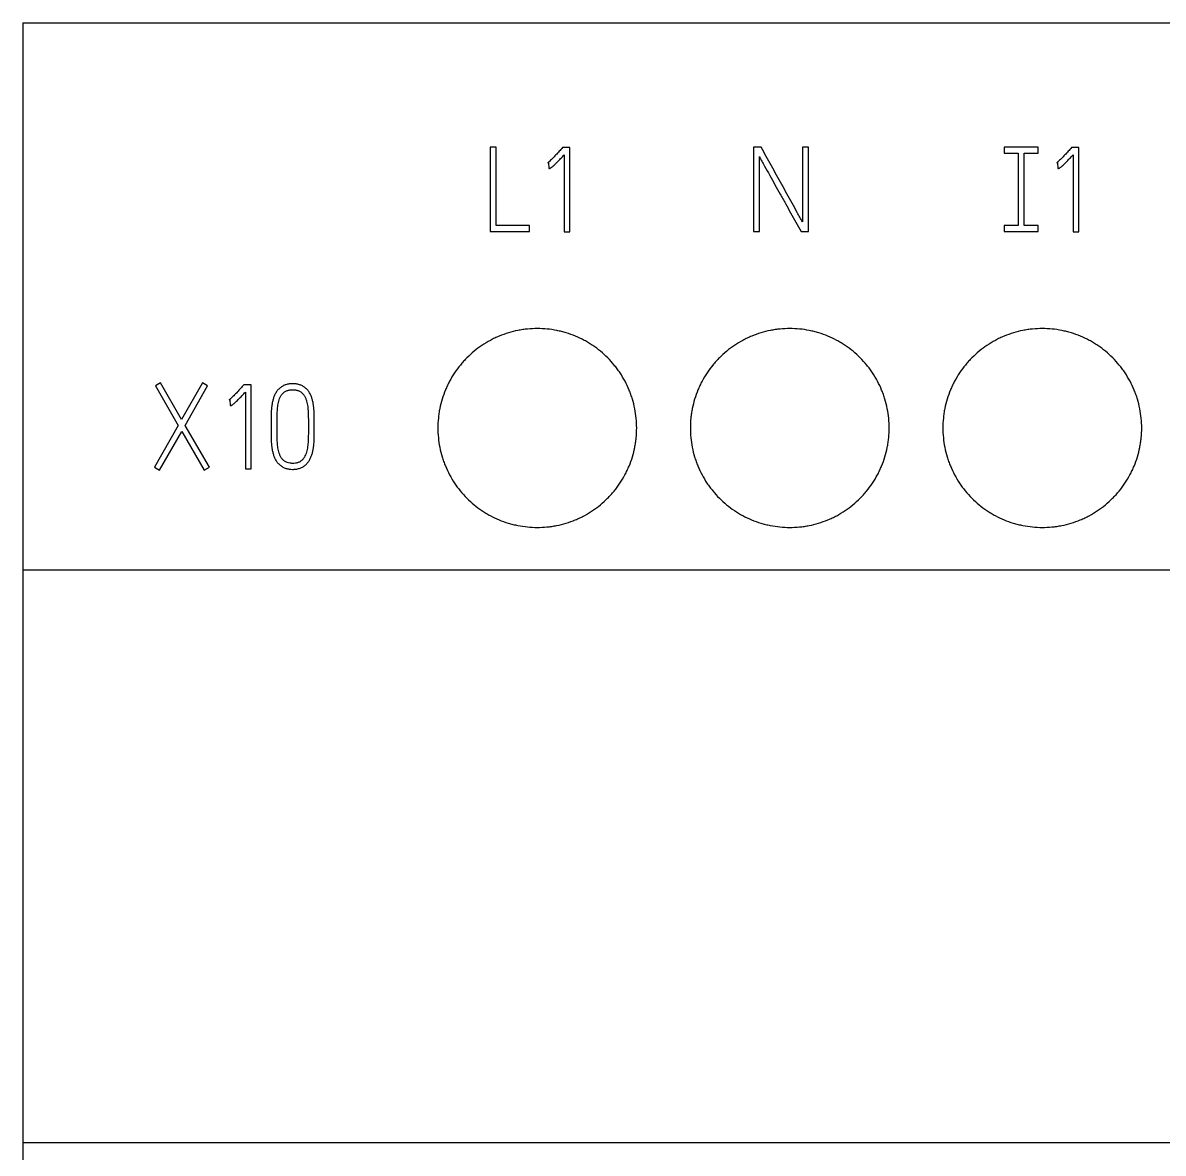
# Model space of a CAD drawing. Extents: x 0 to 420, y 0 to 297.
# Drawn here: x 89.33 to 112.27, y 211.91 to 234.65 of the extents above; entities that cross this region are included whole.
import ezdxf

# ---------------------------------------------------------------- set-up
doc = ezdxf.new("R2010")
doc.units = 0
doc.header["$LTSCALE"] = 23.1
doc.layers.add('10000_FRONT', color=7, linetype='CONTINUOUS')
doc.layers.add('10500_FRONT_LABELING', color=7, linetype='CONTINUOUS')

msp = doc.modelspace()

# ---------------------------------------------------------------- linework, layer by layer
at = {"layer": '10000_FRONT', "color": 7, "linetype": 'CONTINUOUS'}
for p, q in [((89.33, 234.648), (89.33, 144.648)), ((89.33, 234.648), (160.83, 234.648)), ((89.33, 223.648), (160.83, 223.648)), ((89.33, 212.128), (160.83, 212.128))]:
    msp.add_line(p, q, dxfattribs=at)
for points, knots in [([(101.68, 226.498), (101.68, 226.564), (101.676, 226.629), (101.664, 226.759), (101.654, 226.823), (101.629, 226.95), (101.613, 227.013), (101.585, 227.107), (101.575, 227.139), (101.553, 227.201), (101.541, 227.231), (101.503, 227.322), (101.448, 227.44), (101.381, 227.551), (101.327, 227.633), (101.308, 227.659), (101.269, 227.712), (101.249, 227.738), (101.186, 227.815), (101.143, 227.863), (101.004, 228.002), (100.904, 228.085), (100.781, 228.167), (100.767, 228.176), (100.739, 228.194), (100.725, 228.203), (100.683, 228.228), (100.654, 228.245), (100.568, 228.291), (100.509, 228.319), (100.388, 228.369), (100.327, 228.392), (100.233, 228.42), (100.201, 228.429), (100.137, 228.445), (100.105, 228.453), (100.007, 228.472), (99.878, 228.491), (99.747, 228.498), (99.616, 228.498), (99.551, 228.495), (99.452, 228.485), (99.419, 228.481), (99.354, 228.472), (99.192, 228.443), (99.036, 228.396), (98.884, 228.333), (98.854, 228.32), (98.809, 228.299), (98.794, 228.291), (98.765, 228.276), (98.692, 228.238), (98.621, 228.196), (98.459, 228.087), (98.358, 228.005), (98.241, 227.888), (98.218, 227.864), (98.174, 227.815), (98.153, 227.79), (98.091, 227.715), (98.052, 227.662), (97.98, 227.554), (97.947, 227.498), (97.9, 227.412), (97.885, 227.382), (97.857, 227.323), (97.844, 227.293), (97.807, 227.202), (97.763, 227.079), (97.731, 226.953), (97.712, 226.857), (97.706, 226.825), (97.697, 226.76), (97.693, 226.728), (97.683, 226.63), (97.68, 226.564), (97.68, 226.498)], [0, 0, 0, 0, 0.03125, 0.03125, 0.0625, 0.0625, 0.09375, 0.09375, 0.109375, 0.109375, 0.125, 0.125, 0.15625, 0.1875, 0.1875, 0.203125, 0.203125, 0.21875, 0.21875, 0.25, 0.25, 0.3125, 0.3125, 0.320312, 0.320312, 0.328125, 0.328125, 0.34375, 0.34375, 0.375, 0.375, 0.40625, 0.40625, 0.421875, 0.421875, 0.4375, 0.4375, 0.46875, 0.5, 0.5, 0.53125, 0.53125, 0.546875, 0.546875, 0.5625, 0.625, 0.625, 0.640625, 0.640625, 0.648438, 0.648438, 0.65625, 0.6875, 0.6875, 0.75, 0.75, 0.765625, 0.765625, 0.78125, 0.78125, 0.8125, 0.8125, 0.84375, 0.84375, 0.859375, 0.859375, 0.875, 0.875, 0.90625, 0.9375, 0.9375, 0.953125, 0.953125, 0.96875, 0.96875, 1, 1, 1, 1]), ([(106.76, 226.498), (106.76, 226.564), (106.756, 226.629), (106.744, 226.759), (106.734, 226.823), (106.709, 226.95), (106.693, 227.013), (106.665, 227.107), (106.655, 227.139), (106.633, 227.201), (106.621, 227.231), (106.583, 227.322), (106.528, 227.44), (106.461, 227.551), (106.407, 227.633), (106.388, 227.659), (106.349, 227.712), (106.329, 227.738), (106.266, 227.815), (106.223, 227.863), (106.084, 228.002), (105.984, 228.085), (105.861, 228.167), (105.847, 228.176), (105.819, 228.194), (105.805, 228.203), (105.763, 228.228), (105.734, 228.245), (105.648, 228.291), (105.589, 228.319), (105.468, 228.369), (105.407, 228.392), (105.313, 228.42), (105.281, 228.429), (105.217, 228.445), (105.185, 228.453), (105.087, 228.472), (104.958, 228.491), (104.827, 228.498), (104.696, 228.498), (104.631, 228.495), (104.532, 228.485), (104.499, 228.481), (104.434, 228.472), (104.272, 228.443), (104.116, 228.396), (103.964, 228.333), (103.934, 228.32), (103.889, 228.299), (103.874, 228.291), (103.845, 228.276), (103.772, 228.238), (103.701, 228.196), (103.539, 228.087), (103.438, 228.005), (103.321, 227.888), (103.298, 227.864), (103.254, 227.815), (103.233, 227.79), (103.171, 227.715), (103.132, 227.662), (103.06, 227.554), (103.027, 227.498), (102.98, 227.412), (102.965, 227.382), (102.937, 227.323), (102.924, 227.293), (102.887, 227.202), (102.843, 227.079), (102.811, 226.953), (102.792, 226.857), (102.786, 226.825), (102.777, 226.76), (102.773, 226.728), (102.763, 226.63), (102.76, 226.564), (102.76, 226.498)], [0, 0, 0, 0, 0.03125, 0.03125, 0.0625, 0.0625, 0.09375, 0.09375, 0.109375, 0.109375, 0.125, 0.125, 0.15625, 0.1875, 0.1875, 0.203125, 0.203125, 0.21875, 0.21875, 0.25, 0.25, 0.3125, 0.3125, 0.320312, 0.320312, 0.328125, 0.328125, 0.34375, 0.34375, 0.375, 0.375, 0.40625, 0.40625, 0.421875, 0.421875, 0.4375, 0.4375, 0.46875, 0.5, 0.5, 0.53125, 0.53125, 0.546875, 0.546875, 0.5625, 0.625, 0.625, 0.640625, 0.640625, 0.648438, 0.648438, 0.65625, 0.6875, 0.6875, 0.75, 0.75, 0.765625, 0.765625, 0.78125, 0.78125, 0.8125, 0.8125, 0.84375, 0.84375, 0.859375, 0.859375, 0.875, 0.875, 0.90625, 0.9375, 0.9375, 0.953125, 0.953125, 0.96875, 0.96875, 1, 1, 1, 1]), ([(111.84, 226.498), (111.84, 226.564), (111.836, 226.629), (111.824, 226.759), (111.814, 226.823), (111.789, 226.95), (111.773, 227.013), (111.745, 227.107), (111.735, 227.139), (111.713, 227.201), (111.701, 227.231), (111.663, 227.322), (111.608, 227.44), (111.541, 227.551), (111.487, 227.633), (111.468, 227.659), (111.429, 227.712), (111.409, 227.738), (111.346, 227.815), (111.303, 227.863), (111.164, 228.002), (111.064, 228.085), (110.941, 228.167), (110.927, 228.176), (110.899, 228.194), (110.885, 228.203), (110.843, 228.228), (110.814, 228.245), (110.728, 228.291), (110.669, 228.319), (110.548, 228.369), (110.487, 228.392), (110.393, 228.42), (110.361, 228.429), (110.297, 228.445), (110.265, 228.453), (110.167, 228.472), (110.038, 228.491), (109.907, 228.498), (109.776, 228.498), (109.711, 228.495), (109.612, 228.485), (109.579, 228.481), (109.514, 228.472), (109.352, 228.443), (109.196, 228.396), (109.044, 228.333), (109.014, 228.32), (108.969, 228.299), (108.954, 228.291), (108.925, 228.276), (108.852, 228.238), (108.781, 228.196), (108.619, 228.087), (108.518, 228.005), (108.401, 227.888), (108.378, 227.864), (108.334, 227.815), (108.313, 227.79), (108.251, 227.715), (108.212, 227.662), (108.14, 227.554), (108.107, 227.498), (108.06, 227.412), (108.045, 227.382), (108.017, 227.323), (108.004, 227.293), (107.967, 227.202), (107.923, 227.079), (107.891, 226.953), (107.872, 226.857), (107.866, 226.825), (107.857, 226.76), (107.853, 226.728), (107.843, 226.63), (107.84, 226.564), (107.84, 226.498)], [0, 0, 0, 0, 0.03125, 0.03125, 0.0625, 0.0625, 0.09375, 0.09375, 0.109375, 0.109375, 0.125, 0.125, 0.15625, 0.1875, 0.1875, 0.203125, 0.203125, 0.21875, 0.21875, 0.25, 0.25, 0.3125, 0.3125, 0.320312, 0.320312, 0.328125, 0.328125, 0.34375, 0.34375, 0.375, 0.375, 0.40625, 0.40625, 0.421875, 0.421875, 0.4375, 0.4375, 0.46875, 0.5, 0.5, 0.53125, 0.53125, 0.546875, 0.546875, 0.5625, 0.625, 0.625, 0.640625, 0.640625, 0.648438, 0.648438, 0.65625, 0.6875, 0.6875, 0.75, 0.75, 0.765625, 0.765625, 0.78125, 0.78125, 0.8125, 0.8125, 0.84375, 0.84375, 0.859375, 0.859375, 0.875, 0.875, 0.90625, 0.9375, 0.9375, 0.953125, 0.953125, 0.96875, 0.96875, 1, 1, 1, 1]), ([(97.68, 226.498), (97.68, 226.432), (97.683, 226.367), (97.696, 226.237), (97.705, 226.173), (97.73, 226.046), (97.746, 225.983), (97.774, 225.889), (97.785, 225.857), (97.807, 225.795), (97.819, 225.765), (97.856, 225.674), (97.912, 225.556), (97.978, 225.445), (98.032, 225.363), (98.051, 225.336), (98.09, 225.284), (98.11, 225.258), (98.173, 225.181), (98.217, 225.132), (98.355, 224.994), (98.456, 224.911), (98.578, 224.828), (98.592, 224.819), (98.62, 224.802), (98.634, 224.793), (98.677, 224.767), (98.705, 224.751), (98.792, 224.705), (98.851, 224.677), (98.971, 224.626), (99.033, 224.604), (99.127, 224.576), (99.159, 224.567), (99.223, 224.551), (99.255, 224.543), (99.352, 224.524), (99.482, 224.505), (99.612, 224.498), (99.743, 224.498), (99.809, 224.501), (99.907, 224.511), (99.94, 224.515), (100.006, 224.524), (100.038, 224.53), (100.134, 224.549), (100.198, 224.565), (100.323, 224.603), (100.384, 224.625), (100.475, 224.663), (100.505, 224.676), (100.55, 224.697), (100.565, 224.705), (100.595, 224.719), (100.668, 224.757), (100.738, 224.8), (100.901, 224.908), (101.002, 224.991), (101.118, 225.108), (101.141, 225.132), (101.185, 225.181), (101.206, 225.205), (101.268, 225.281), (101.307, 225.334), (101.379, 225.442), (101.413, 225.498), (101.459, 225.584), (101.474, 225.614), (101.502, 225.673), (101.515, 225.703), (101.553, 225.794), (101.597, 225.917), (101.628, 226.043), (101.647, 226.139), (101.653, 226.171), (101.663, 226.236), (101.667, 226.268), (101.676, 226.366), (101.68, 226.432), (101.68, 226.498)], [0, 0, 0, 0, 0.03125, 0.03125, 0.0625, 0.0625, 0.09375, 0.09375, 0.109375, 0.109375, 0.125, 0.125, 0.15625, 0.1875, 0.1875, 0.203125, 0.203125, 0.21875, 0.21875, 0.25, 0.25, 0.3125, 0.3125, 0.320312, 0.320312, 0.328125, 0.328125, 0.34375, 0.34375, 0.375, 0.375, 0.40625, 0.40625, 0.421875, 0.421875, 0.4375, 0.4375, 0.46875, 0.5, 0.5, 0.53125, 0.53125, 0.546875, 0.546875, 0.5625, 0.5625, 0.59375, 0.59375, 0.625, 0.625, 0.640625, 0.640625, 0.648438, 0.648438, 0.65625, 0.6875, 0.6875, 0.75, 0.75, 0.765625, 0.765625, 0.78125, 0.78125, 0.8125, 0.8125, 0.84375, 0.84375, 0.859375, 0.859375, 0.875, 0.875, 0.90625, 0.9375, 0.9375, 0.953125, 0.953125, 0.96875, 0.96875, 1, 1, 1, 1]), ([(102.76, 226.498), (102.76, 226.432), (102.763, 226.367), (102.776, 226.237), (102.785, 226.173), (102.81, 226.046), (102.826, 225.983), (102.854, 225.889), (102.865, 225.857), (102.887, 225.795), (102.899, 225.765), (102.936, 225.674), (102.992, 225.556), (103.058, 225.445), (103.112, 225.363), (103.131, 225.336), (103.17, 225.284), (103.19, 225.258), (103.253, 225.181), (103.297, 225.132), (103.435, 224.994), (103.536, 224.911), (103.658, 224.828), (103.672, 224.819), (103.7, 224.802), (103.714, 224.793), (103.757, 224.767), (103.785, 224.751), (103.872, 224.705), (103.931, 224.677), (104.051, 224.626), (104.113, 224.604), (104.207, 224.576), (104.239, 224.567), (104.303, 224.551), (104.335, 224.543), (104.432, 224.524), (104.562, 224.505), (104.692, 224.498), (104.823, 224.498), (104.889, 224.501), (104.987, 224.511), (105.02, 224.515), (105.086, 224.524), (105.118, 224.53), (105.214, 224.549), (105.278, 224.565), (105.403, 224.603), (105.464, 224.625), (105.555, 224.663), (105.585, 224.676), (105.63, 224.697), (105.645, 224.705), (105.675, 224.719), (105.748, 224.757), (105.818, 224.8), (105.981, 224.908), (106.082, 224.991), (106.198, 225.108), (106.221, 225.132), (106.265, 225.181), (106.286, 225.205), (106.348, 225.281), (106.387, 225.334), (106.459, 225.442), (106.493, 225.498), (106.539, 225.584), (106.554, 225.614), (106.582, 225.673), (106.595, 225.703), (106.633, 225.794), (106.677, 225.917), (106.708, 226.043), (106.727, 226.139), (106.733, 226.171), (106.743, 226.236), (106.747, 226.268), (106.756, 226.366), (106.76, 226.432), (106.76, 226.498)], [0, 0, 0, 0, 0.03125, 0.03125, 0.0625, 0.0625, 0.09375, 0.09375, 0.109375, 0.109375, 0.125, 0.125, 0.15625, 0.1875, 0.1875, 0.203125, 0.203125, 0.21875, 0.21875, 0.25, 0.25, 0.3125, 0.3125, 0.320312, 0.320312, 0.328125, 0.328125, 0.34375, 0.34375, 0.375, 0.375, 0.40625, 0.40625, 0.421875, 0.421875, 0.4375, 0.4375, 0.46875, 0.5, 0.5, 0.53125, 0.53125, 0.546875, 0.546875, 0.5625, 0.5625, 0.59375, 0.59375, 0.625, 0.625, 0.640625, 0.640625, 0.648438, 0.648438, 0.65625, 0.6875, 0.6875, 0.75, 0.75, 0.765625, 0.765625, 0.78125, 0.78125, 0.8125, 0.8125, 0.84375, 0.84375, 0.859375, 0.859375, 0.875, 0.875, 0.90625, 0.9375, 0.9375, 0.953125, 0.953125, 0.96875, 0.96875, 1, 1, 1, 1]), ([(107.84, 226.498), (107.84, 226.432), (107.843, 226.367), (107.856, 226.237), (107.865, 226.173), (107.89, 226.046), (107.906, 225.983), (107.934, 225.889), (107.945, 225.857), (107.967, 225.795), (107.979, 225.765), (108.016, 225.674), (108.072, 225.556), (108.138, 225.445), (108.192, 225.363), (108.211, 225.336), (108.25, 225.284), (108.27, 225.258), (108.333, 225.181), (108.377, 225.132), (108.515, 224.994), (108.616, 224.911), (108.738, 224.828), (108.752, 224.819), (108.78, 224.802), (108.794, 224.793), (108.837, 224.767), (108.865, 224.751), (108.952, 224.705), (109.011, 224.677), (109.131, 224.626), (109.193, 224.604), (109.287, 224.576), (109.319, 224.567), (109.383, 224.551), (109.415, 224.543), (109.512, 224.524), (109.642, 224.505), (109.772, 224.498), (109.903, 224.498), (109.969, 224.501), (110.067, 224.511), (110.1, 224.515), (110.166, 224.524), (110.198, 224.53), (110.294, 224.549), (110.358, 224.565), (110.483, 224.603), (110.544, 224.625), (110.635, 224.663), (110.665, 224.676), (110.71, 224.697), (110.725, 224.705), (110.755, 224.719), (110.828, 224.757), (110.898, 224.8), (111.061, 224.908), (111.162, 224.991), (111.278, 225.108), (111.301, 225.132), (111.345, 225.181), (111.366, 225.205), (111.428, 225.281), (111.467, 225.334), (111.539, 225.442), (111.573, 225.498), (111.619, 225.584), (111.634, 225.614), (111.662, 225.673), (111.675, 225.703), (111.713, 225.794), (111.757, 225.917), (111.788, 226.043), (111.807, 226.139), (111.813, 226.171), (111.823, 226.236), (111.827, 226.268), (111.836, 226.366), (111.84, 226.432), (111.84, 226.498)], [0, 0, 0, 0, 0.03125, 0.03125, 0.0625, 0.0625, 0.09375, 0.09375, 0.109375, 0.109375, 0.125, 0.125, 0.15625, 0.1875, 0.1875, 0.203125, 0.203125, 0.21875, 0.21875, 0.25, 0.25, 0.3125, 0.3125, 0.320312, 0.320312, 0.328125, 0.328125, 0.34375, 0.34375, 0.375, 0.375, 0.40625, 0.40625, 0.421875, 0.421875, 0.4375, 0.4375, 0.46875, 0.5, 0.5, 0.53125, 0.53125, 0.546875, 0.546875, 0.5625, 0.5625, 0.59375, 0.59375, 0.625, 0.625, 0.640625, 0.640625, 0.648438, 0.648438, 0.65625, 0.6875, 0.6875, 0.75, 0.75, 0.765625, 0.765625, 0.78125, 0.78125, 0.8125, 0.8125, 0.84375, 0.84375, 0.859375, 0.859375, 0.875, 0.875, 0.90625, 0.9375, 0.9375, 0.953125, 0.953125, 0.96875, 0.96875, 1, 1, 1, 1])]:
    msp.add_open_spline(points, degree=3, knots=knots, dxfattribs=at)
at = {"layer": '10500_FRONT_LABELING', "color": 7, "linetype": 'CONTINUOUS'}
for p, q in [((98.73, 232.146), (98.73, 230.448)), ((98.85, 232.146), (98.73, 232.146)), ((98.85, 230.568), (98.85, 232.146)), ((100.189, 232.139), (100.173, 232.12)), ((100.338, 232.139), (100.189, 232.139)), ((100.22, 231.992), (100.22, 230.446)), ((100.338, 230.446), (100.338, 232.139)), ((104.03, 232.148), (104.03, 230.448)), ((104.183, 232.148), (104.03, 232.148)), ((104.148, 230.448), (104.148, 231.957)), ((105.015, 232.148), (105.015, 230.644)), ((105.136, 232.148), (105.015, 232.148)), ((105.136, 230.448), (105.136, 232.148)), ((109.075, 232.148), (109.075, 232.028)), ((109.755, 232.148), (109.075, 232.148)), ((109.075, 232.028), (109.355, 232.028)), ((109.355, 232.028), (109.355, 230.568)), ((109.475, 230.568), (109.475, 232.028)), ((109.475, 232.028), (109.755, 232.028)), ((109.755, 232.028), (109.755, 232.148)), ((110.429, 232.139), (110.413, 232.12)), ((110.578, 232.139), (110.429, 232.139)), ((110.46, 231.992), (110.46, 230.446)), ((110.578, 230.446), (110.578, 232.139)), ((99.89, 231.834), (99.904, 231.839)), ((99.904, 231.839), (99.911, 231.719)), ((110.13, 231.834), (110.144, 231.839)), ((110.144, 231.839), (110.151, 231.719)), ((98.73, 230.448), (99.524, 230.448)), ((99.524, 230.568), (98.85, 230.568)), ((99.524, 230.448), (99.524, 230.568)), ((100.22, 230.446), (100.338, 230.446)), ((104.03, 230.448), (104.148, 230.448)), ((104.987, 230.448), (105.136, 230.448)), ((109.075, 230.568), (109.075, 230.448)), ((109.355, 230.568), (109.075, 230.568)), ((109.075, 230.448), (109.755, 230.448)), ((109.755, 230.568), (109.475, 230.568)), ((109.755, 230.448), (109.755, 230.568)), ((110.46, 230.446), (110.578, 230.446)), ((92.1, 227.404), (91.999, 227.345)), ((92.524, 226.668), (92.1, 227.404)), ((92.942, 227.404), (92.524, 226.668)), ((93.048, 227.345), (92.942, 227.404)), ((93.779, 227.369), (93.762, 227.35)), ((93.927, 227.369), (93.779, 227.369)), ((93.927, 225.676), (93.927, 227.369)), ((91.999, 227.345), (92.458, 226.55)), ((92.595, 226.548), (93.048, 227.345)), ((93.809, 227.222), (93.809, 225.676)), ((93.479, 227.064), (93.493, 227.069)), ((93.493, 227.069), (93.5, 226.949)), ((92.458, 226.55), (91.98, 225.709)), ((93.083, 225.709), (92.595, 226.548)), ((94.323, 226.539), (94.323, 226.513)), ((94.444, 226.513), (94.444, 226.539)), ((95.076, 226.539), (95.076, 226.513)), ((95.193, 226.513), (95.193, 226.539)), ((92.083, 225.65), (92.527, 226.43)), ((92.527, 226.43), (92.979, 225.65)), ((91.98, 225.709), (92.083, 225.65)), ((92.979, 225.65), (93.083, 225.709)), ((93.809, 225.676), (93.927, 225.676))]:
    msp.add_line(p, q, dxfattribs=at)
for points, knots in [([(100.173, 232.12), (100.162, 232.107), (100.15, 232.095), (100.128, 232.07), (100.116, 232.058), (100.082, 232.021), (100.059, 231.996), (100.013, 231.947), (99.99, 231.923), (99.954, 231.888), (99.942, 231.877), (99.923, 231.86), (99.916, 231.855), (99.903, 231.844), (99.897, 231.839), (99.89, 231.834)], [0, 0, 0, 0, 0.125, 0.125, 0.25, 0.25, 0.5, 0.5, 0.75, 0.75, 0.875, 0.875, 0.9375, 0.9375, 1, 1, 1, 1]), ([(99.911, 231.719), (99.915, 231.719), (99.92, 231.72), (99.928, 231.721), (99.933, 231.722), (99.941, 231.725), (99.945, 231.727), (99.952, 231.732), (99.956, 231.734), (99.967, 231.742), (99.974, 231.747), (99.987, 231.758), (99.994, 231.764), (100.013, 231.781), (100.026, 231.793), (100.051, 231.817), (100.064, 231.829), (100.1, 231.866), (100.125, 231.891), (100.172, 231.941), (100.196, 231.967), (100.22, 231.992)], [0, 0, 0, 0, 0.03125, 0.03125, 0.0625, 0.0625, 0.09375, 0.09375, 0.125, 0.125, 0.1875, 0.1875, 0.25, 0.25, 0.375, 0.375, 0.5, 0.5, 0.75, 0.75, 1, 1, 1, 1]), ([(104.148, 231.957), (104.164, 231.925), (104.181, 231.894), (104.217, 231.831), (104.234, 231.799), (104.287, 231.705), (104.322, 231.643), (104.427, 231.454), (104.497, 231.328), (104.585, 231.171), (104.602, 231.14), (104.637, 231.077), (104.655, 231.045), (104.707, 230.951), (104.742, 230.888), (104.847, 230.699), (104.917, 230.574), (104.987, 230.448)], [0, 0, 0, 0, 0.0625, 0.0625, 0.125, 0.125, 0.25, 0.25, 0.5, 0.5, 0.5625, 0.5625, 0.625, 0.625, 0.75, 0.75, 1, 1, 1, 1]), ([(105.015, 230.644), (104.998, 230.675), (104.981, 230.707), (104.946, 230.769), (104.929, 230.8), (104.876, 230.894), (104.841, 230.957), (104.737, 231.145), (104.668, 231.27), (104.529, 231.521), (104.46, 231.646), (104.321, 231.897), (104.252, 232.022), (104.183, 232.148)], [0, 0, 0, 0, 0.0625, 0.0625, 0.125, 0.125, 0.25, 0.25, 0.5, 0.5, 0.75, 0.75, 1, 1, 1, 1]), ([(110.413, 232.12), (110.402, 232.107), (110.39, 232.095), (110.368, 232.07), (110.356, 232.058), (110.322, 232.021), (110.299, 231.996), (110.253, 231.947), (110.23, 231.923), (110.194, 231.888), (110.182, 231.877), (110.163, 231.86), (110.156, 231.855), (110.143, 231.844), (110.137, 231.839), (110.13, 231.834)], [0, 0, 0, 0, 0.125, 0.125, 0.25, 0.25, 0.5, 0.5, 0.75, 0.75, 0.875, 0.875, 0.9375, 0.9375, 1, 1, 1, 1]), ([(110.151, 231.719), (110.155, 231.719), (110.16, 231.72), (110.168, 231.721), (110.173, 231.722), (110.181, 231.725), (110.185, 231.727), (110.192, 231.732), (110.196, 231.734), (110.207, 231.742), (110.214, 231.747), (110.227, 231.758), (110.234, 231.764), (110.253, 231.781), (110.266, 231.793), (110.291, 231.817), (110.304, 231.829), (110.34, 231.866), (110.364, 231.891), (110.412, 231.941), (110.436, 231.967), (110.46, 231.992)], [0, 0, 0, 0, 0.03125, 0.03125, 0.0625, 0.0625, 0.09375, 0.09375, 0.125, 0.125, 0.1875, 0.1875, 0.25, 0.25, 0.375, 0.375, 0.5, 0.5, 0.75, 0.75, 1, 1, 1, 1]), ([(95.193, 226.539), (95.193, 226.584), (95.193, 226.629), (95.192, 226.719), (95.192, 226.764), (95.188, 226.855), (95.184, 226.9), (95.176, 226.967), (95.172, 226.989), (95.164, 227.034), (95.159, 227.056), (95.149, 227.089), (95.146, 227.099), (95.139, 227.121), (95.135, 227.132), (95.122, 227.163), (95.112, 227.184), (95.089, 227.222), (95.076, 227.24), (95.054, 227.267), (95.047, 227.275), (95.03, 227.291), (95.014, 227.306), (94.995, 227.32), (94.977, 227.332), (94.967, 227.338), (94.936, 227.354), (94.915, 227.363), (94.883, 227.372), (94.872, 227.375), (94.849, 227.38), (94.838, 227.382), (94.804, 227.386), (94.781, 227.387), (94.736, 227.387), (94.713, 227.386), (94.679, 227.382), (94.668, 227.38), (94.646, 227.375), (94.624, 227.369), (94.602, 227.362), (94.581, 227.353), (94.571, 227.348), (94.541, 227.332), (94.522, 227.319), (94.496, 227.298), (94.488, 227.29), (94.472, 227.274), (94.464, 227.265), (94.442, 227.239), (94.429, 227.221), (94.412, 227.191), (94.406, 227.181), (94.396, 227.161), (94.392, 227.15), (94.379, 227.119), (94.372, 227.098), (94.36, 227.054), (94.354, 227.033), (94.345, 226.988), (94.342, 226.966), (94.333, 226.899), (94.329, 226.854), (94.326, 226.786), (94.326, 226.764), (94.325, 226.719), (94.324, 226.696), (94.324, 226.629), (94.323, 226.584), (94.323, 226.539)], [0, 0, 0, 0, 0.0625, 0.0625, 0.125, 0.125, 0.1875, 0.1875, 0.21875, 0.21875, 0.25, 0.25, 0.265625, 0.265625, 0.28125, 0.28125, 0.3125, 0.3125, 0.34375, 0.34375, 0.359375, 0.359375, 0.375, 0.390625, 0.390625, 0.40625, 0.40625, 0.4375, 0.4375, 0.453125, 0.453125, 0.46875, 0.46875, 0.5, 0.5, 0.53125, 0.53125, 0.546875, 0.546875, 0.5625, 0.578125, 0.578125, 0.59375, 0.59375, 0.625, 0.625, 0.640625, 0.640625, 0.65625, 0.65625, 0.6875, 0.6875, 0.703125, 0.703125, 0.71875, 0.71875, 0.75, 0.75, 0.78125, 0.78125, 0.8125, 0.8125, 0.875, 0.875, 0.90625, 0.90625, 0.9375, 0.9375, 1, 1, 1, 1]), ([(93.762, 227.35), (93.751, 227.337), (93.74, 227.325), (93.717, 227.3), (93.706, 227.288), (93.672, 227.251), (93.649, 227.226), (93.603, 227.177), (93.58, 227.153), (93.543, 227.118), (93.531, 227.107), (93.512, 227.09), (93.506, 227.085), (93.493, 227.074), (93.486, 227.069), (93.479, 227.064)], [0, 0, 0, 0, 0.125, 0.125, 0.25, 0.25, 0.5, 0.5, 0.75, 0.75, 0.875, 0.875, 0.9375, 0.9375, 1, 1, 1, 1]), ([(93.5, 226.949), (93.505, 226.949), (93.509, 226.95), (93.518, 226.951), (93.522, 226.952), (93.53, 226.955), (93.534, 226.957), (93.542, 226.962), (93.546, 226.964), (93.556, 226.972), (93.563, 226.977), (93.577, 226.988), (93.583, 226.994), (93.603, 227.011), (93.616, 227.023), (93.641, 227.047), (93.653, 227.059), (93.69, 227.096), (93.714, 227.121), (93.762, 227.171), (93.786, 227.197), (93.809, 227.222)], [0, 0, 0, 0, 0.03125, 0.03125, 0.0625, 0.0625, 0.09375, 0.09375, 0.125, 0.125, 0.1875, 0.1875, 0.25, 0.25, 0.375, 0.375, 0.5, 0.5, 0.75, 0.75, 1, 1, 1, 1]), ([(94.444, 226.539), (94.444, 226.576), (94.444, 226.613), (94.445, 226.688), (94.445, 226.725), (94.447, 226.781), (94.448, 226.799), (94.45, 226.836), (94.451, 226.855), (94.454, 226.892), (94.456, 226.911), (94.461, 226.948), (94.463, 226.966), (94.47, 227.003), (94.474, 227.021), (94.484, 227.057), (94.49, 227.074), (94.5, 227.101), (94.504, 227.109), (94.512, 227.126), (94.517, 227.134), (94.527, 227.15), (94.532, 227.158), (94.543, 227.173), (94.549, 227.18), (94.568, 227.201), (94.582, 227.214), (94.605, 227.23), (94.613, 227.235), (94.63, 227.243), (94.638, 227.247), (94.656, 227.253), (94.665, 227.256), (94.684, 227.26), (94.693, 227.262), (94.721, 227.266), (94.74, 227.267), (94.777, 227.267), (94.796, 227.266), (94.824, 227.262), (94.833, 227.26), (94.852, 227.256), (94.87, 227.251), (94.887, 227.244), (94.904, 227.235), (94.913, 227.231), (94.936, 227.215), (94.95, 227.203), (94.969, 227.181), (94.975, 227.174), (94.986, 227.158), (94.991, 227.151), (95.005, 227.127), (95.014, 227.11), (95.025, 227.084), (95.028, 227.075), (95.034, 227.057), (95.042, 227.03), (95.049, 227.003), (95.056, 226.967), (95.059, 226.948), (95.063, 226.911), (95.065, 226.893), (95.068, 226.856), (95.069, 226.837), (95.072, 226.8), (95.072, 226.781), (95.074, 226.725), (95.074, 226.688), (95.075, 226.613), (95.076, 226.576), (95.076, 226.539)], [0, 0, 0, 0, 0.0625, 0.0625, 0.125, 0.125, 0.15625, 0.15625, 0.1875, 0.1875, 0.21875, 0.21875, 0.25, 0.25, 0.28125, 0.28125, 0.3125, 0.3125, 0.328125, 0.328125, 0.34375, 0.34375, 0.359375, 0.359375, 0.375, 0.375, 0.40625, 0.40625, 0.421875, 0.421875, 0.4375, 0.4375, 0.453125, 0.453125, 0.46875, 0.46875, 0.5, 0.5, 0.53125, 0.53125, 0.546875, 0.546875, 0.5625, 0.578125, 0.578125, 0.59375, 0.59375, 0.625, 0.625, 0.640625, 0.640625, 0.65625, 0.65625, 0.6875, 0.6875, 0.703125, 0.703125, 0.71875, 0.75, 0.75, 0.78125, 0.78125, 0.8125, 0.8125, 0.84375, 0.84375, 0.875, 0.875, 0.9375, 0.9375, 1, 1, 1, 1]), ([(94.323, 226.513), (94.323, 226.468), (94.324, 226.423), (94.324, 226.356), (94.325, 226.334), (94.325, 226.29), (94.326, 226.267), (94.329, 226.2), (94.333, 226.156), (94.341, 226.09), (94.345, 226.068), (94.354, 226.024), (94.359, 226.002), (94.372, 225.958), (94.379, 225.937), (94.395, 225.895), (94.405, 225.874), (94.422, 225.845), (94.429, 225.835), (94.442, 225.817), (94.449, 225.808), (94.463, 225.791), (94.471, 225.782), (94.487, 225.766), (94.495, 225.759), (94.513, 225.744), (94.522, 225.737), (94.54, 225.724), (94.55, 225.718), (94.58, 225.701), (94.6, 225.692), (94.644, 225.679), (94.667, 225.674), (94.711, 225.668), (94.734, 225.666), (94.768, 225.666), (94.78, 225.666), (94.802, 225.668), (94.814, 225.669), (94.847, 225.673), (94.869, 225.678), (94.902, 225.688), (94.913, 225.691), (94.934, 225.7), (94.944, 225.705), (94.974, 225.721), (94.993, 225.734), (95.019, 225.756), (95.027, 225.764), (95.043, 225.78), (95.051, 225.789), (95.073, 225.815), (95.086, 225.833), (95.103, 225.862), (95.109, 225.872), (95.119, 225.893), (95.123, 225.903), (95.136, 225.934), (95.144, 225.955), (95.157, 225.998), (95.162, 226.02), (95.171, 226.065), (95.175, 226.087), (95.184, 226.154), (95.188, 226.198), (95.191, 226.266), (95.191, 226.288), (95.192, 226.333), (95.192, 226.355), (95.193, 226.423), (95.193, 226.468), (95.193, 226.513)], [0, 0, 0, 0, 0.0625, 0.0625, 0.09375, 0.09375, 0.125, 0.125, 0.1875, 0.1875, 0.21875, 0.21875, 0.25, 0.25, 0.28125, 0.28125, 0.3125, 0.3125, 0.328125, 0.328125, 0.34375, 0.34375, 0.359375, 0.359375, 0.375, 0.375, 0.390625, 0.390625, 0.40625, 0.40625, 0.4375, 0.4375, 0.46875, 0.46875, 0.5, 0.5, 0.515625, 0.515625, 0.53125, 0.53125, 0.5625, 0.5625, 0.578125, 0.578125, 0.59375, 0.59375, 0.625, 0.625, 0.640625, 0.640625, 0.65625, 0.65625, 0.6875, 0.6875, 0.703125, 0.703125, 0.71875, 0.71875, 0.75, 0.75, 0.78125, 0.78125, 0.8125, 0.8125, 0.875, 0.875, 0.90625, 0.90625, 0.9375, 0.9375, 1, 1, 1, 1]), ([(95.076, 226.513), (95.076, 226.475), (95.075, 226.438), (95.074, 226.364), (95.074, 226.327), (95.072, 226.271), (95.071, 226.252), (95.069, 226.215), (95.068, 226.197), (95.062, 226.141), (95.057, 226.104), (95.046, 226.049), (95.042, 226.031), (95.031, 225.995), (95.025, 225.978), (95.011, 225.943), (95.003, 225.927), (94.989, 225.903), (94.984, 225.895), (94.973, 225.88), (94.967, 225.872), (94.954, 225.858), (94.948, 225.852), (94.934, 225.839), (94.926, 225.833), (94.903, 225.818), (94.886, 225.809), (94.859, 225.8), (94.85, 225.797), (94.832, 225.793), (94.804, 225.788), (94.776, 225.786), (94.748, 225.786), (94.739, 225.787), (94.72, 225.788), (94.711, 225.789), (94.683, 225.793), (94.665, 225.797), (94.638, 225.807), (94.629, 225.811), (94.612, 225.819), (94.596, 225.829), (94.582, 225.84), (94.568, 225.853), (94.561, 225.86), (94.549, 225.874), (94.543, 225.881), (94.532, 225.897), (94.527, 225.904), (94.518, 225.921), (94.513, 225.929), (94.505, 225.946), (94.502, 225.954), (94.492, 225.981), (94.486, 225.998), (94.476, 226.034), (94.472, 226.052), (94.461, 226.107), (94.457, 226.144), (94.451, 226.199), (94.45, 226.217), (94.448, 226.254), (94.447, 226.273), (94.445, 226.328), (94.445, 226.365), (94.444, 226.439), (94.444, 226.476), (94.444, 226.513)], [0, 0, 0, 0, 0.0625, 0.0625, 0.125, 0.125, 0.15625, 0.15625, 0.1875, 0.1875, 0.25, 0.25, 0.28125, 0.28125, 0.3125, 0.3125, 0.34375, 0.34375, 0.359375, 0.359375, 0.375, 0.375, 0.390625, 0.390625, 0.40625, 0.40625, 0.4375, 0.4375, 0.453125, 0.453125, 0.46875, 0.5, 0.5, 0.515625, 0.515625, 0.53125, 0.53125, 0.5625, 0.5625, 0.578125, 0.578125, 0.59375, 0.609375, 0.609375, 0.625, 0.625, 0.640625, 0.640625, 0.65625, 0.65625, 0.671875, 0.671875, 0.6875, 0.6875, 0.71875, 0.71875, 0.75, 0.75, 0.8125, 0.8125, 0.84375, 0.84375, 0.875, 0.875, 0.9375, 0.9375, 1, 1, 1, 1])]:
    msp.add_open_spline(points, degree=3, knots=knots, dxfattribs=at)

doc.saveas('drawing.dxf')
